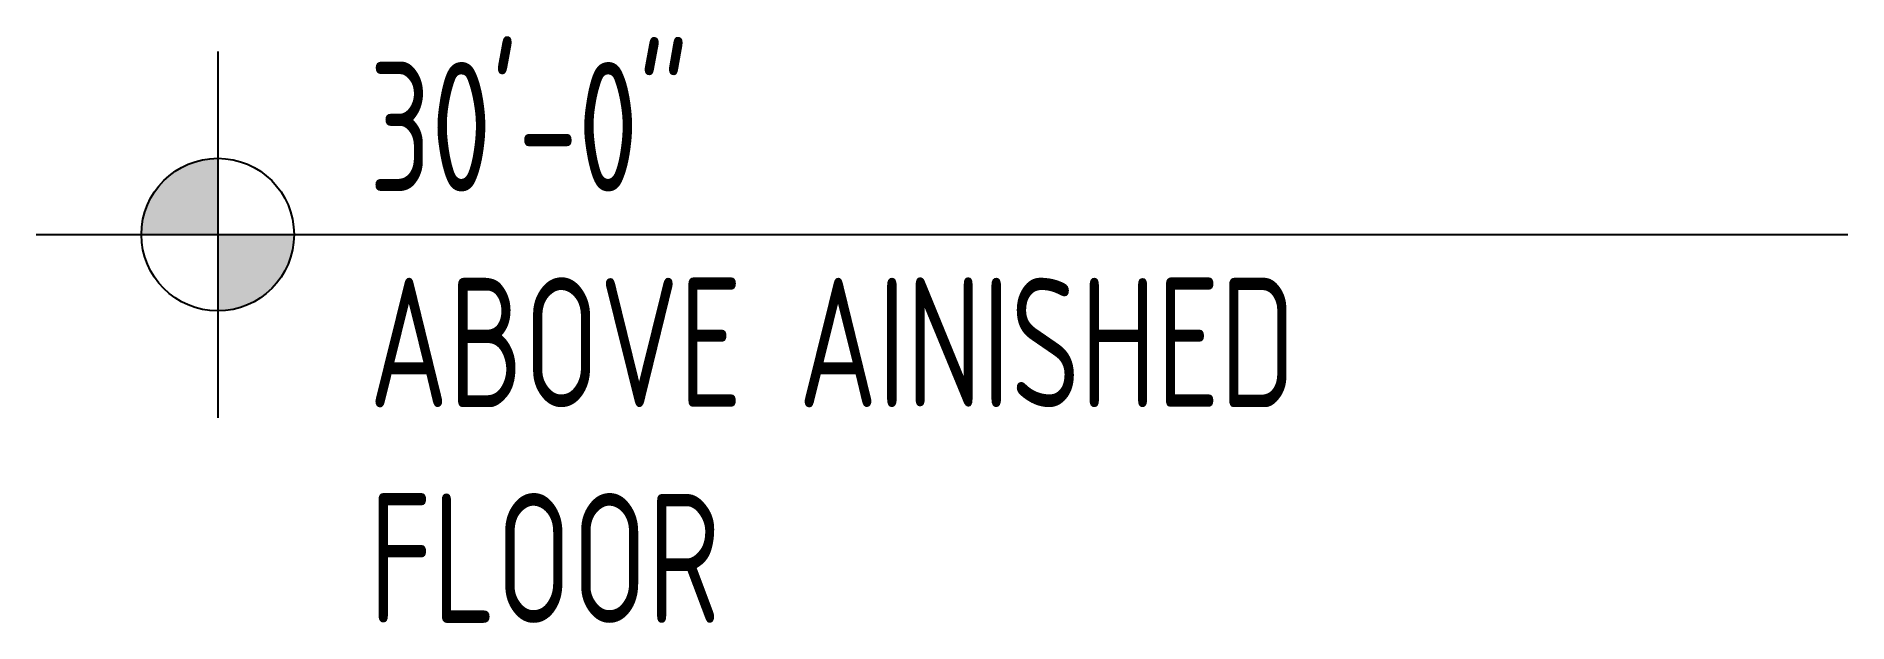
# Model space of a CAD drawing. Header units: inches. Extents: x -0.13 to 1.18, y -0.28 to 0.14.
import ezdxf

# ---------------------------------------------------------------- set-up
doc = ezdxf.new("R2010")
doc.units = ezdxf.units.IN
doc.header["$MEASUREMENT"] = 0
doc.layers.add('0 @ 1', color=7, linetype='Continuous')
doc.styles.add('HandAttr', font='archquik.shx', dxfattribs={"width": 0.8})

# ---------------------------------------------------------------- blocks, each defined once
blk = doc.blocks.new('*U7')
at = {"linetype": 'ByBlock', "lineweight": -2}
h = blk.add_hatch(color=0, dxfattribs=at)
h.paths.add_polyline_path([(0, 0.0553, 0.414214), (-0.0553, 0), (0, 0)])
h.paths.add_polyline_path([(0.0553, 0), (0, 0), (0, -0.0553, 0.414214)])
at = {"color": 1, "linetype": 'ByBlock', "lineweight": -2, "ltscale": 10}
blk.add_line((0, 0.1327), (0, -0.1327), dxfattribs=at)
at = {"color": 1, "linetype": 'ByBlock', "lineweight": -2}
blk.add_line((-0.1315, 0), (1.181, 0), dxfattribs=at)
at = {"color": 0, "linetype": 'ByBlock', "lineweight": -2}
blk.add_circle((0, 0), 0.0553, dxfattribs=at)
at = {"color": 0, "linetype": 'ByBlock', "lineweight": -2, "style": 'HandAttr', "width": 0.8}
blk.add_attdef('HEIGHT', (0.1097, 0.0313), '', height=0.0938, dxfattribs=at)
at = {"style": 'HandAttr', "width": 0.8}
blk.add_attdef('REFERENCE_001', (0.1097, -0.125), '', height=0.0938, dxfattribs=at)

msp = doc.modelspace()

# ---------------------------------------------------------------- block references
at = {"layer": '0 @ 1'}
ref = msp.add_blockref('*U7', (0, 0), dxfattribs=at)
ref.add_attrib('HEIGHT', '30\'-0"', (0.1097, 0.0313), dxfattribs={"layer": '0', "color": 0, "linetype": 'ByBlock', "lineweight": -2, "height": 0.09375, "style": 'HandAttr', "width": 0.8})
ref.add_attrib('REFERENCE_001', 'ABOVE AINISHED', (0.1097, -0.125), dxfattribs={"layer": '0', "height": 0.09375, "style": 'HandAttr', "width": 0.8})
ref.add_attrib('REFERENCE_002', 'FLOOR', (0.1097, -0.2813), dxfattribs={"layer": '0', "height": 0.09375, "style": 'HandAttr', "width": 0.8})

doc.saveas('drawing.dxf')
